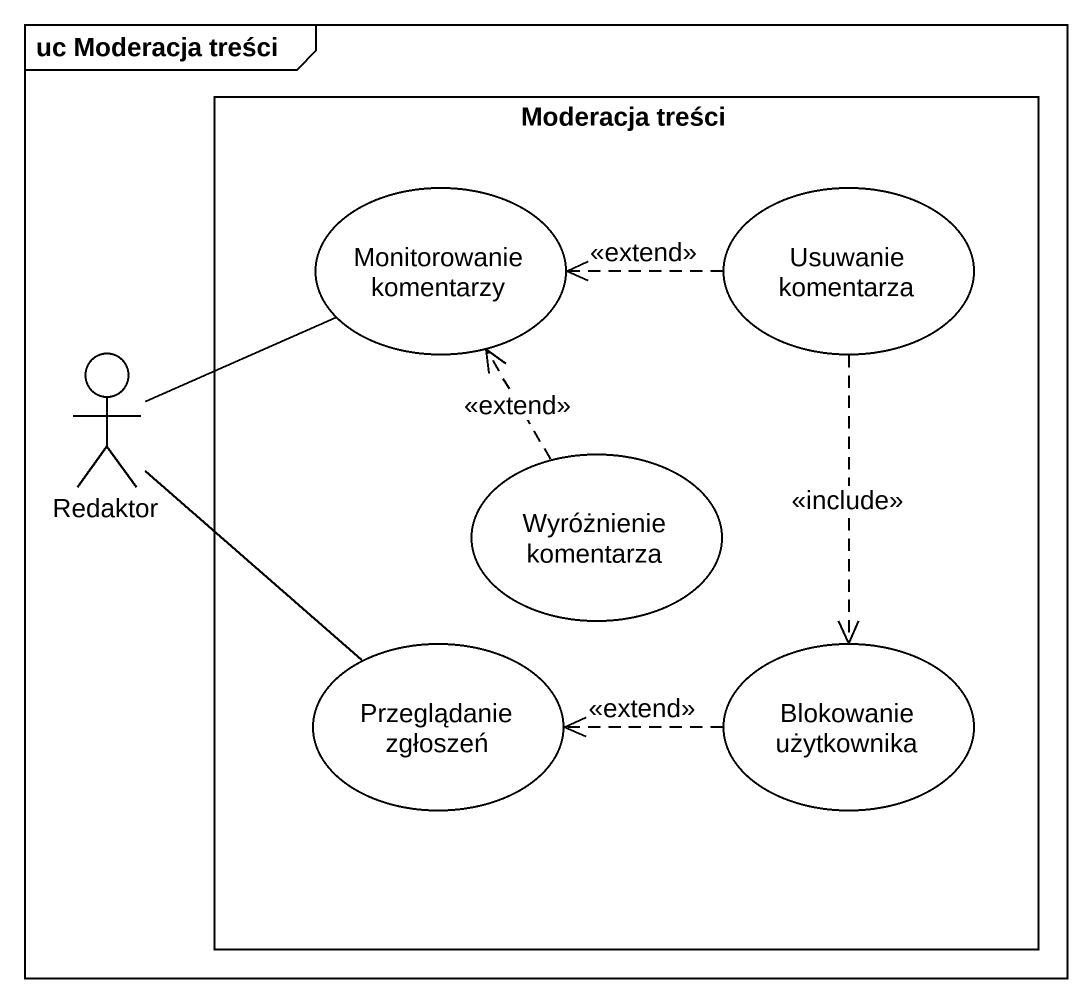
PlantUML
@startuml
mainframe uc Moderacja treści
rectangle "Moderacja treści" as Moderacja_treści {
  usecase "Monitorowanie komentarzy" as Monitorowanie_komentarzy
  usecase "Usuwanie komentarza" as Usuwanie_komentarza
  usecase "Wyróżnienie komentarza" as Wyróżnienie_komentarza
  usecase "Przeglądanie zgłoszeń" as Przeglądanie_zgłoszeń
  usecase "Blokowanie użytkownika" as Blokowanie_użytkownika
}
actor Redaktor
Monitorowanie_komentarzy -left- Redaktor
Usuwanie_komentarza .left.> Monitorowanie_komentarzy : <<extend>>
Usuwanie_komentarza ..> Blokowanie_użytkownika : <<include>>
Wyróżnienie_komentarza .up.> Monitorowanie_komentarzy : <<extend>>
Przeglądanie_zgłoszeń -up- Redaktor
Blokowanie_użytkownika .left.> Przeglądanie_zgłoszeń : <<extend>>
@enduml
